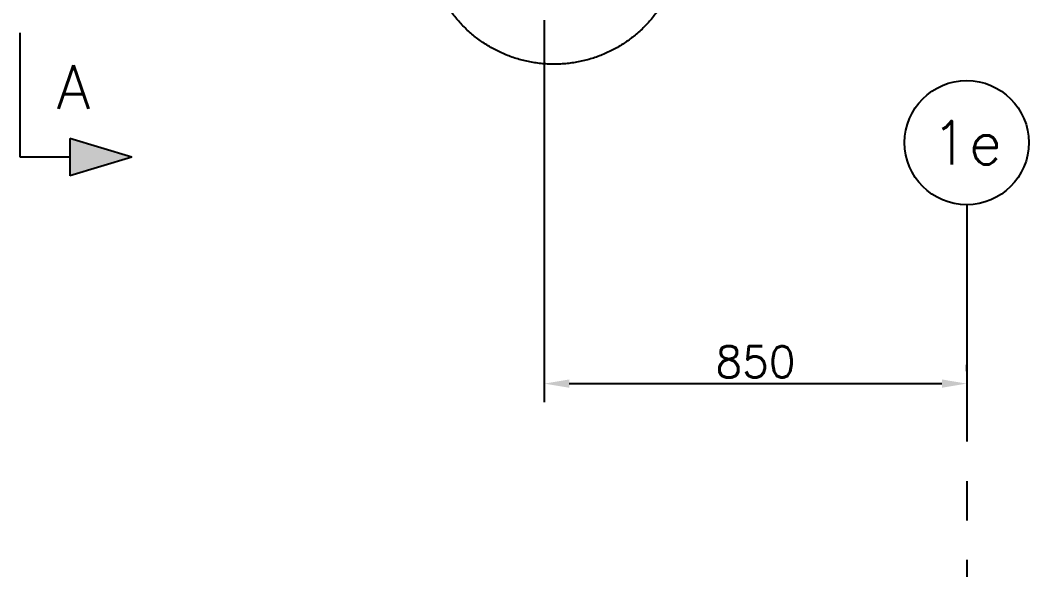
# Model space of a CAD drawing. Header units: metres. Extents: x 0 to 21025, y 0 to 14850.
# Drawn here: x 1379 to 3409, y 10348 to 11467 of the extents above; entities that cross this region are included whole.
import ezdxf
from ezdxf.enums import TextEntityAlignment as Align

# ---------------------------------------------------------------- set-up
doc = ezdxf.new("R2010")
doc.units = ezdxf.units.M
doc.header["$LTSCALE"] = 25
doc.linetypes.add('CENTER2', pattern=[28.575, 19.05, -3.175, 3.175, -3.175])
doc.linetypes.add('PHANTOM', pattern=[63.5, 31.75, -6.35, 6.35, -6.35, 6.35, -6.35])
for name, color, linetype in [('18_COTAS', 7, 'Continuous'), ('GSB', 7, 'Continuous'), ('SC1', 7, 'CENTER2'), ('SRE', 2, 'PHANTOM')]:
    doc.layers.add(name, color=color, linetype=linetype)
doc.styles.add('R100', font='simplex.shx', dxfattribs={"height": 2.5})
doc.styles.add('R140', font='simplex.shx', dxfattribs={"height": 3.5})
doc.styles.add('ROMANS', font='ROMANS.SHX')
doc.dimstyles.new('25___1-25', dxfattribs={"dimscale": 25, "dimtxt": 2.5, "dimasz": 2, "dimexe": 1.5, "dimexo": 1, "dimgap": 0.5, "dimtad": 1, "dimzin": 12, "dimtxsty": 'ROMANS', "dimcen": 0, "dimclrd": 256, "dimclre": 256, "dimclrt": 3, "dimazin": 3, "dimtfac": 1, "dimtmove": 0, "dimatfit": 0, "dimfxl": 1, "dimlwd": -1, "dimlwe": -1, "dimarcsym": 0})

# ---------------------------------------------------------------- blocks, each defined once
blk = doc.blocks.new('SIMB_CORTE_2')
at = {"layer": 'GSB'}
blk.add_hatch(color=2, dxfattribs=at).paths.add_polyline_path([(1.5, -4), (-1.5, -4), (0, -9)])
at = {"layer": 'GSB', "color": 1}
for p, q in [((0, -4), (0, 0)), ((0, 0), (10, 0)), ((0, -9), (-1.5, -4)), ((1.5, -4), (-1.5, -4)), ((0, -9), (1.5, -4))]:
    blk.add_line(p, q, dxfattribs=at)
at = {"layer": 'GSB', "color": 3, "style": 'R100'}
blk.add_attdef('XXXX', (-0.597, 1.573), '', height=2.5, dxfattribs=at)
at = {"layer": 'GSB', "color": 4, "style": 'R140'}
blk.add_attdef('A', text='', height=3.5, dxfattribs=at).set_placement((5.637, -4.293), align=Align.MIDDLE)
blk = doc.blocks.new('*D35')
at = {"layer": '18_COTAS', "transparency": 16777216}
for p, q in [((2434.1, 11467.7), (2434.1, 10698.8)), ((3284.1, 10761.3), (3284.1, 10773.8)), ((2484.1, 10736.3), (3234.1, 10736.3))]:
    blk.add_line(p, q, dxfattribs=at)
for points in [[(2484.1, 10744.7), (2484.1, 10728), (2434.1, 10736.3)], [(3234.1, 10744.7), (3234.1, 10728), (3284.1, 10736.3)]]:
    blk.add_solid(points, dxfattribs=at)
at = {"layer": 'Defpoints', "color": 0, "transparency": 16777216}
for p in [(2434.1, 11492.7), (3284.1, 10736.3), (3284.1, 10736.3)]:
    blk.add_point(p, dxfattribs=at)
at = {"layer": '18_COTAS', "color": 3, "transparency": 16777216, "insert": (2859.1, 10780.1), "char_height": 62.5, "attachment_point": 5, "style": 'ROMANS'}
blk.add_mtext('850', dxfattribs=at)
blk = doc.blocks.new('INDICACAO_EIXO')
at = {"layer": 'GSB', "color": 3}
blk.add_circle((0, 0), 5, dxfattribs=at)

msp = doc.modelspace()

# ---------------------------------------------------------------- linework, layer by layer
at = {"layer": 'SC1'}
msp.add_line((3284.087, 11096.009), (3284.087, 10347.694), dxfattribs=at)
at = {"layer": 'SRE'}
msp.add_circle((2453.752, 11635.144), 256.394, dxfattribs=at)

# ---------------------------------------------------------------- block references
at = {"layer": 'GSB'}
ref = msp.add_blockref('SIMB_CORTE_2', (1379.296, 11191.993), dxfattribs=dict(at, xscale=24.99999999999972, yscale=24.99999999999972, zscale=24.99999999999972, rotation=89.99999999999999))
ref.add_attrib('A', 'A', dxfattribs={"color": 4, "height": 87.5, "style": 'R140'}).set_placement((1486.632, 11332.912), align=Align.MIDDLE)
ref = msp.add_blockref('INDICACAO_EIXO', (3284.087, 11221.009), dxfattribs=dict(at, xscale=24.99999999999972, yscale=24.99999999999972, zscale=24.99999999999972))
ref.add_attrib('EIXO', '1e', dxfattribs={"color": 4, "height": 87.5, "style": 'R140'}).set_placement((3284.087, 11221.009), align=Align.MIDDLE_CENTER)

# ---------------------------------------------------------------- dimensions: what is measured, and where the dimension line sits
at = {"layer": '18_COTAS'}
dim = msp.add_linear_dim(base=(3284.087, 10736.331), p1=(2434.087, 11492.681), p2=(3284.087, 10736.331), dimstyle='25___1-25', dxfattribs=at)
dim.commit()
dim.dimension.update_dxf_attribs({"geometry": '*D35', "text_midpoint": (2859.087, 10780.081)})

doc.saveas('drawing.dxf')
